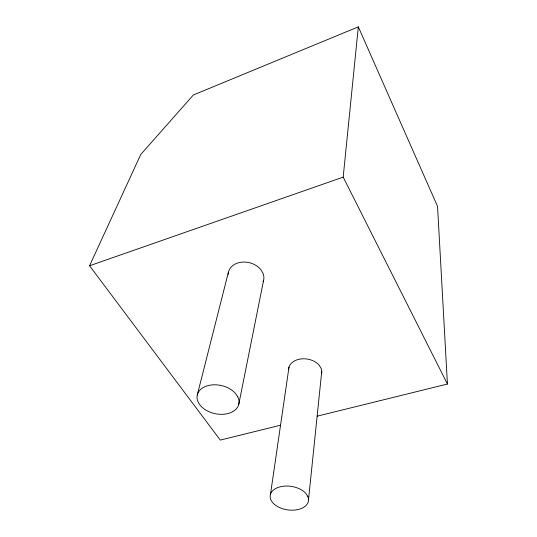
<?xml version="1.0" encoding="UTF-8"?>
<svg xmlns="http://www.w3.org/2000/svg" width="537" height="537" viewBox="0 0 537 537"><rect width="100%" height="100%" fill="white"/><g stroke="black" fill="none" stroke-linecap="round" stroke-linejoin="round"><path stroke-width="0.81" d="M317.166 416.182L447.435 384.036L343.183 177.129L358.32 26.85L193.36 94.989L140.728 154.502L89.565 265.761L220.284 440.092L280.529 425.223M308.553 499.37L321.744 371.45M270.52 494.114L289 367.107M238.737 404.482L263.56 280.448M197.247 395.091L228.406 272.246M89.565 265.761L343.183 177.129M358.32 26.85L437.541 206.383L447.435 384.036M263.11 281.824A18.05 13.888 12.7 0 0 262.935 273.132L260.841 269.641A18.05 13.888 12.7 0 0 240.891 262.271A18.05 13.888 12.7 0 0 228.151 274.414M288.631 369.389A16.634 11.794 7.6 0 1 300.807 358.958A16.634 11.794 7.6 0 1 319.293 365.382L321.066 368.342A16.634 11.794 7.6 0 1 321.509 373.759M237.797 396.83L235.24 393.138A21.272 14.405 12.1 0 0 199.824 390.218A21.272 14.405 12.1 0 0 216.216 413.886A21.272 14.405 12.1 0 0 237.797 396.83M307.721 496.201L305.613 493.161A19.332 11.895 8 0 0 273.212 490.221A19.332 11.895 8 0 0 286.711 509.741A19.332 11.895 8 0 0 307.721 496.201"/></g></svg>
